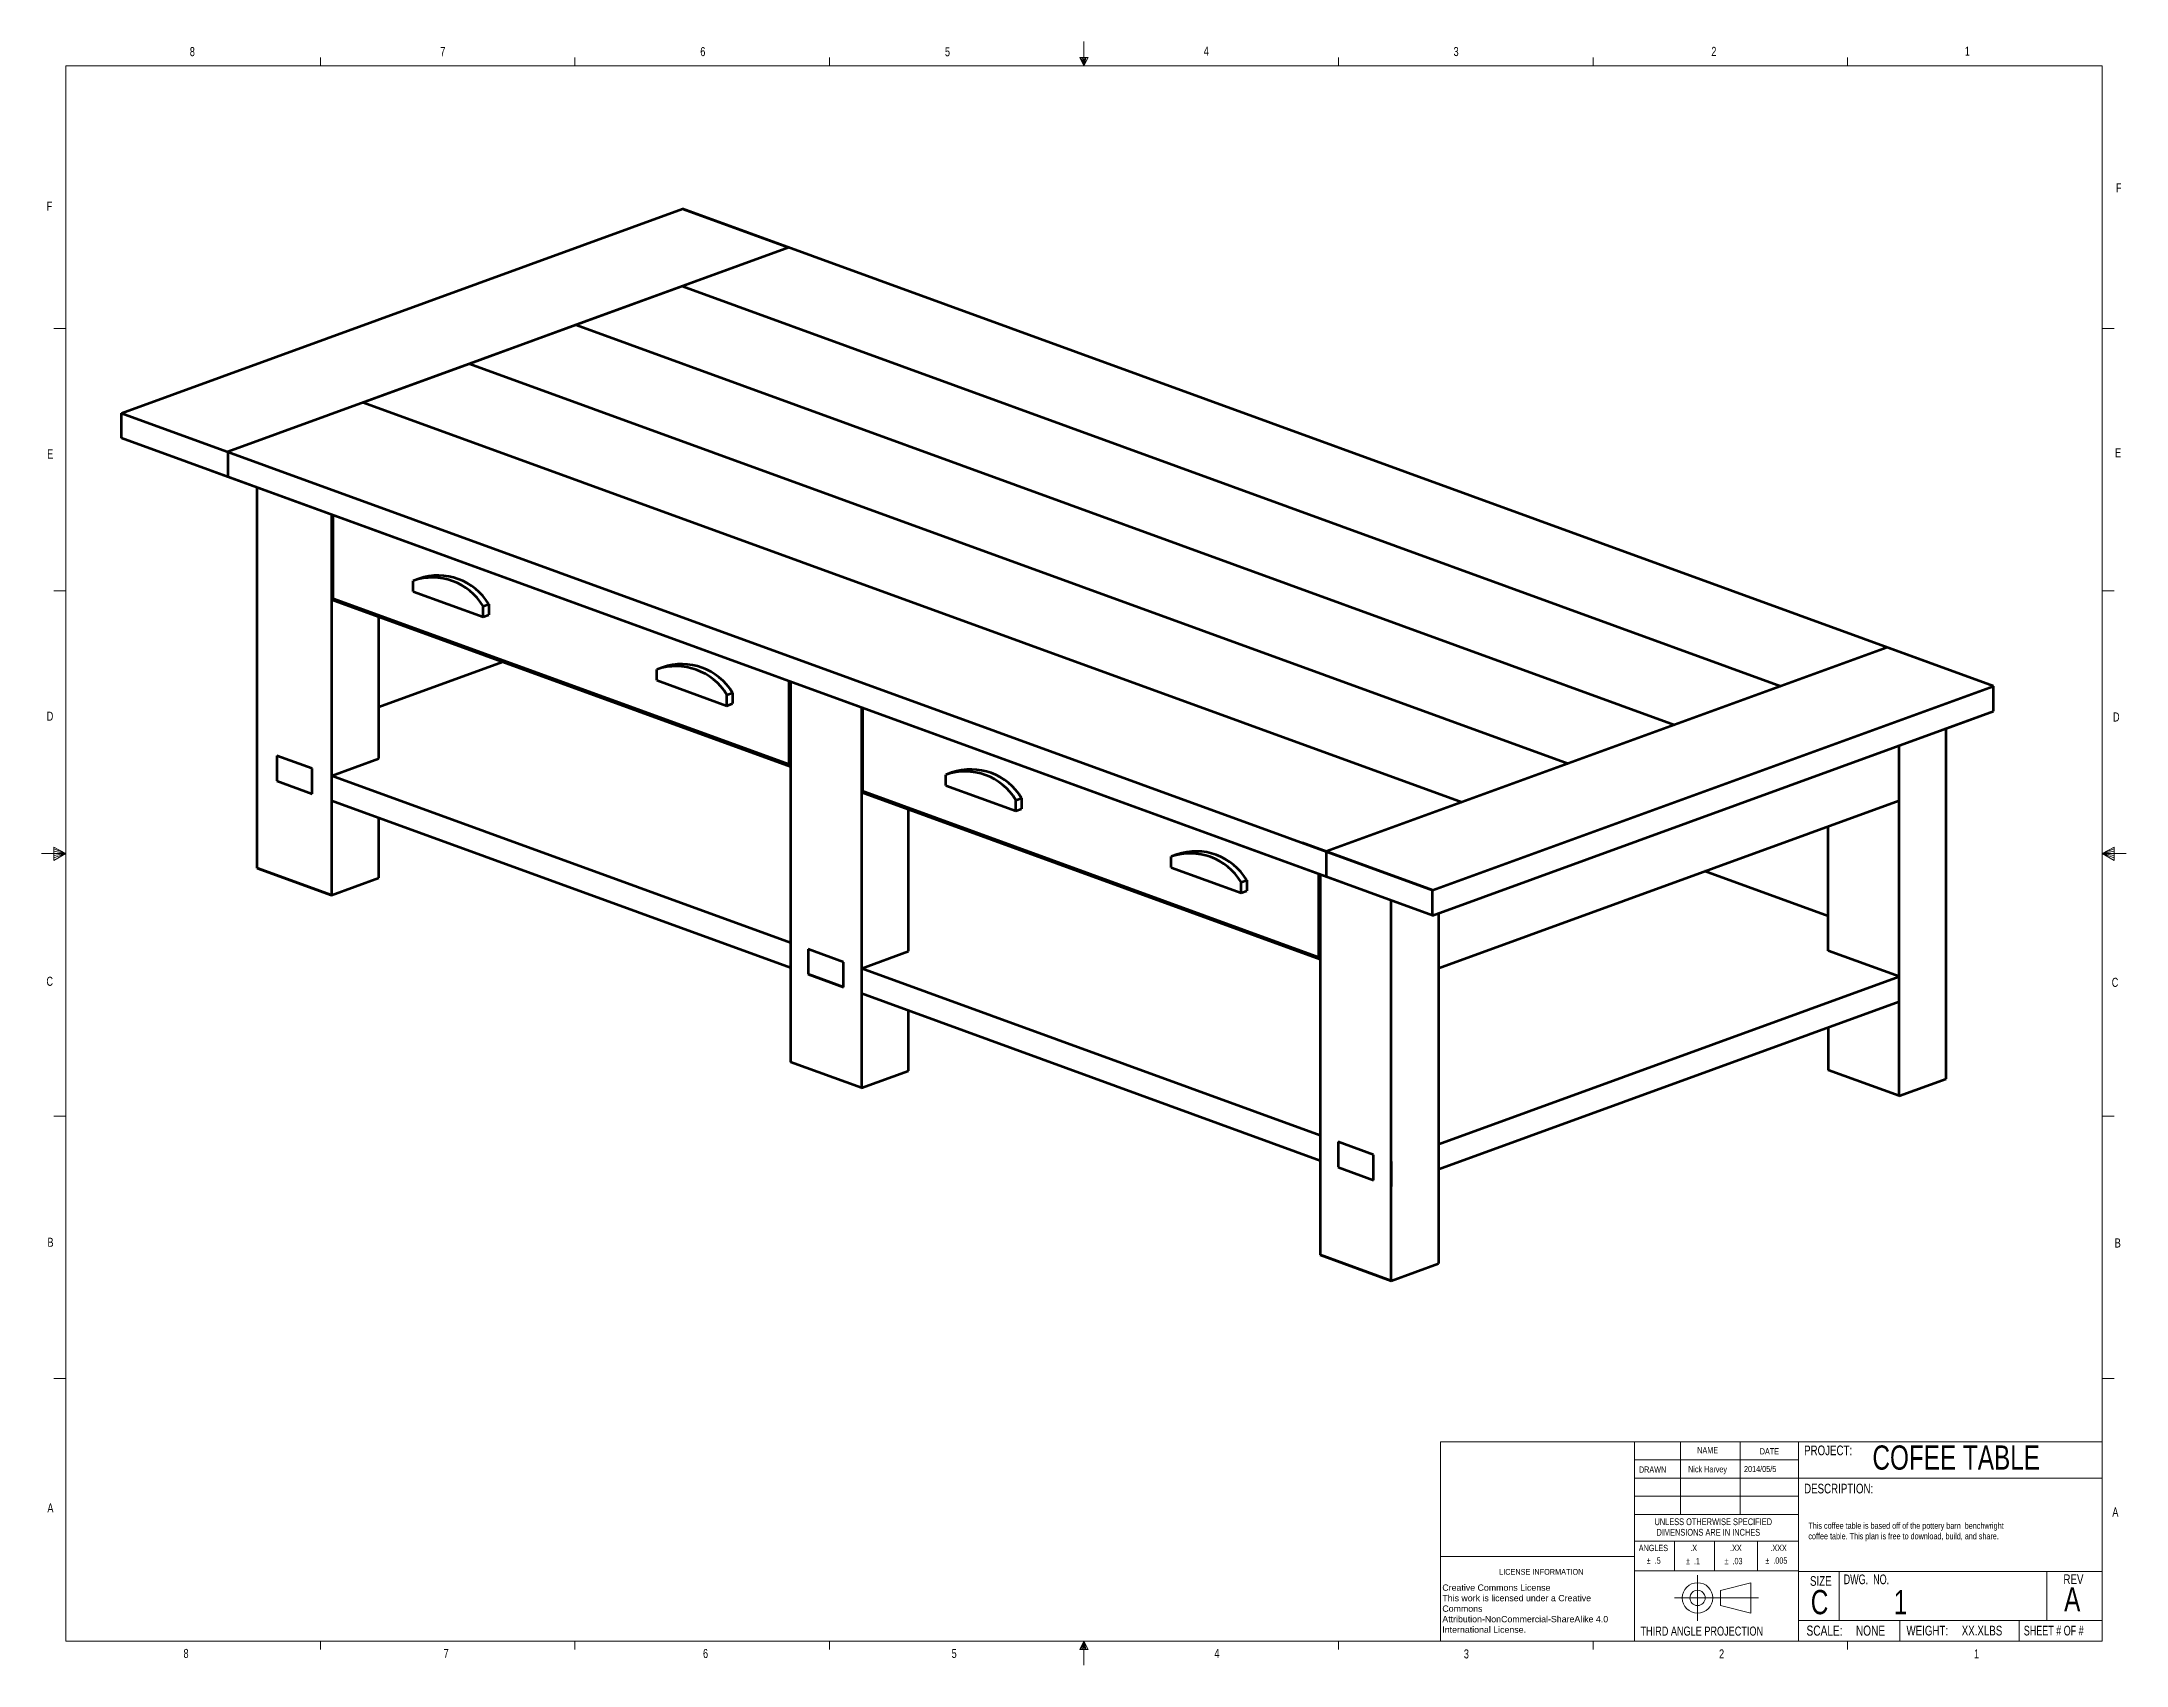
# Paper-space layout 'IsoMetric- Front' of a CAD drawing. Header units: inches. Extents: x 0.3 to 21.8, y 0.1 to 16.9.
# The model-space entities are those that its viewports show. They can reach past a viewport. Long polylines and large blocks are cut down to what shows.
import ezdxf

# ---------------------------------------------------------------- set-up
doc = ezdxf.new("R2010")
doc.units = ezdxf.units.IN
doc.header["$MEASUREMENT"] = 0
doc.linetypes.add('CENTER', pattern=[2, 1.25, -0.25, 0.25, -0.25])
doc.layers.get('0').update_dxf_attribs({"lineweight": 70, "true_color": 0xc2ced6})
for name, color, linetype in [('Dim', 5, 'Continuous'), ('FORMAT', 7, 'Continuous'), ('Viewport', 5, 'Continuous')]:
    doc.layers.add(name, color=color, linetype=linetype)
doc.layers.get('Viewport').off()
doc.styles.add('SLDTEXTSTYLE0', font='TXT', dxfattribs={"width": 0.75})
doc.styles.add('SLDTEXTSTYLE1', font='TXT', dxfattribs={"width": 0.692308})
doc.styles.add('SLDTEXTSTYLE2', font='TXT', dxfattribs={"width": 0.694444})
doc.styles.get("Standard").update_dxf_attribs({"font": 'Arial.ttf'})

# ---------------------------------------------------------------- blocks, each defined once
blk = doc.blocks.new('Block1')
at = {"color": 7, "linetype": 'CENTER', "lineweight": 0}
for p, q in [((12.573, 1.016), (12.573, 0.544)), ((12.337, 0.78), (13.203, 0.78))]:
    blk.add_line(p, q, dxfattribs=at)
at = {"color": 7, "linetype": 'Continuous', "lineweight": 0}
for p, q in [((13.124, 0.937), (12.809, 0.858)), ((13.124, 0.622), (13.124, 0.937)), ((12.809, 0.858), (12.809, 0.701)), ((12.809, 0.701), (13.124, 0.622))]:
    blk.add_line(p, q, dxfattribs=at)
for radius in [0.157, 0.0787]:
    blk.add_circle((12.573, 0.78), radius, dxfattribs=at)
blk = doc.blocks.new('SW_NOTE_1')
at = {"color": 0, "linetype": 'Continuous', "lineweight": 0, "char_height": 0.065, "attachment_point": 1, "style": 'SLDTEXTSTYLE0'}
for s, insert in [('%%p', (0, 0.084)), (' .5', (0.062, 0.084))]:
    blk.add_mtext(s, dxfattribs=dict(at, insert=insert))
blk = doc.blocks.new('SW_NOTE_2')
at = {"color": 0, "linetype": 'Continuous', "lineweight": 0, "char_height": 0.07, "attachment_point": 1, "style": 'SLDTEXTSTYLE0'}
for s, insert in [('UNLESS OTHERWISE SPECIFIED', (0, 0.09)), (' DIMENSIONS ARE IN INCHES', (0, -0.019))]:
    blk.add_mtext(s, dxfattribs=dict(at, insert=insert))
blk = doc.blocks.new('SW_NOTE_3')
at = {"color": 0, "linetype": 'Continuous', "lineweight": 0, "char_height": 0.065, "attachment_point": 1, "style": 'SLDTEXTSTYLE0'}
for s, insert in [('%%p', (0, 0.084)), (' .1', (0.062, 0.084))]:
    blk.add_mtext(s, dxfattribs=dict(at, insert=insert))
blk = doc.blocks.new('SW_NOTE_4')
at = {"color": 0, "linetype": 'Continuous', "lineweight": 0, "char_height": 0.065, "attachment_point": 1, "style": 'SLDTEXTSTYLE0'}
for s, insert in [('%%p', (0, 0.084)), (' .03', (0.062, 0.084))]:
    blk.add_mtext(s, dxfattribs=dict(at, insert=insert))
blk = doc.blocks.new('SW_NOTE_5')
at = {"color": 0, "linetype": 'Continuous', "lineweight": 0, "char_height": 0.065, "attachment_point": 1, "style": 'SLDTEXTSTYLE0'}
for s, insert in [('%%p', (0, 0.084)), (' .005', (0.062, 0.084))]:
    blk.add_mtext(s, dxfattribs=dict(at, insert=insert))

msp = doc.modelspace()

# ---------------------------------------------------------------- linework, layer by layer
for p, q in [((627.25787, 63.99922), (649.57557, 72.1222)), ((701.72851, 53.14008), (649.57557, 72.1222)), ((649.57557, 72.1222), (653.80418, 70.58311)), ((653.80418, 70.58311), (631.48648, 62.46013)), ((653.80418, 70.58311), (649.57557, 69.04402)), ((649.57557, 69.04402), (645.34695, 67.50493)), ((649.57557, 69.04402), (693.27127, 53.14008)), ((645.34695, 67.50493), (641.11833, 65.96584)), ((645.34695, 67.50493), (689.04266, 51.60099)), ((641.11833, 65.96584), (636.88972, 64.42675)), ((641.11833, 65.96584), (684.81404, 50.0619)), ((627.25787, 62.99922), (627.25787, 63.99922)), ((627.25787, 63.99922), (679.41081, 45.0171)), ((636.88972, 64.42675), (680.58542, 48.52281)), ((679.41081, 44.0171), (627.25787, 62.99922)), ((631.48648, 62.46013), (631.48648, 61.46013)), ((675.88696, 45.29968), (630.78171, 61.71664)), ((632.6611, 45.90068), (632.6611, 61.0326)), ((635.61552, 59.95728), (635.61552, 44.82536)), ((635.67425, 56.61649), (635.67425, 59.93591)), ((639.08427, 57.41297), (638.85811, 57.33065)), ((638.85811, 56.90408), (638.85811, 57.33065)), ((653.87186, 49.9306), (635.61552, 56.57536)), ((653.81313, 50.01448), (635.67425, 56.61649)), ((638.85811, 56.90408), (641.64329, 55.89036)), ((641.64329, 56.31693), (641.86945, 56.39924)), ((641.86945, 56.39924), (641.86945, 55.97267)), ((637.49491, 50.2594), (637.49491, 55.89132)), ((641.64329, 55.89036), (641.64329, 56.31693)), ((641.64329, 55.89036), (641.86945, 55.97267)), ((637.49491, 52.31152), (642.41262, 54.10142)), ((697.49989, 54.67917), (675.18219, 46.55619)), ((701.72851, 53.14008), (697.49989, 54.67917)), ((648.78245, 53.88312), (648.55629, 53.8008)), ((648.55629, 53.37423), (648.55629, 53.8008)), ((648.55629, 53.37423), (651.34147, 52.36051)), ((653.81313, 50.01448), (653.81313, 53.3339)), ((653.87186, 53.31252), (653.87186, 38.1806)), ((679.41081, 45.0171), (701.72851, 53.14008)), ((701.72851, 52.14008), (701.72851, 53.14008)), ((651.34147, 52.78708), (651.56763, 52.8694)), ((651.34147, 52.36051), (651.34147, 52.78708)), ((651.34147, 52.36051), (651.56763, 52.44283)), ((651.56763, 52.8694), (651.56763, 52.44283)), ((656.69093, 52.28646), (656.69093, 37.15454)), ((656.74966, 48.94566), (656.74966, 52.26508)), ((679.41081, 44.0171), (701.72851, 52.14008)), ((699.84912, 51.45604), (701.72851, 52.14008)), ((699.84912, 37.52119), (699.84912, 51.45604)), ((697.96974, 36.83715), (697.96974, 50.772)), ((634.84308, 49.85651), (633.43354, 50.36954)), ((633.43354, 50.36954), (633.43354, 49.36954)), ((634.84308, 48.85651), (634.84308, 49.85651)), ((635.61552, 49.57536), (637.49491, 50.2594)), ((653.87186, 49.9306), (653.81313, 49.95198)), ((633.43354, 49.36954), (634.84308, 48.85651)), ((653.87186, 42.9306), (635.61552, 49.57536)), ((674.88854, 42.34365), (656.69093, 48.96704)), ((660.28183, 49.69769), (660.05567, 49.61537)), ((660.05567, 49.1888), (660.05567, 49.61537)), ((660.05567, 49.1888), (662.84085, 48.17508)), ((653.87186, 41.9306), (635.61552, 48.57536)), ((674.94727, 42.25978), (656.69093, 48.90454)), ((658.57032, 42.58858), (658.57032, 48.2205)), ((662.84085, 48.60165), (663.06701, 48.68396)), ((662.84085, 48.17508), (662.84085, 48.60165)), ((662.84085, 48.17508), (663.06701, 48.25739)), ((663.06701, 48.68396), (663.06701, 48.25739)), ((679.64573, 41.91776), (697.96974, 48.58715)), ((637.49491, 45.5094), (637.49491, 47.89132)), ((695.15066, 42.61321), (695.15066, 47.56109)), ((679.41081, 45.0171), (674.2425, 46.89821)), ((675.18219, 46.55619), (675.18219, 45.55619)), ((632.6611, 45.90068), (635.61552, 44.82536)), ((635.61552, 44.82536), (632.6611, 45.90068)), ((669.23904, 46.43753), (669.01288, 46.35521)), ((669.01288, 45.92864), (669.01288, 46.35521)), ((669.01288, 45.92864), (671.79806, 44.91492)), ((674.88854, 42.34365), (674.88854, 45.66307)), ((674.94727, 45.6417), (674.94727, 30.50978)), ((674.94727, 45.6417), (674.94727, 42.25978)), ((695.15066, 43.98129), (690.23295, 45.77119)), ((635.61552, 44.82536), (637.49491, 45.5094)), ((671.79806, 45.34149), (672.02422, 45.4238)), ((671.79806, 44.91492), (671.79806, 45.34149)), ((671.79806, 44.91492), (672.02422, 44.99724)), ((672.02422, 45.4238), (672.02422, 44.99724)), ((679.41081, 44.0171), (679.41081, 45.0171)), ((677.76635, 29.48372), (677.76635, 44.61564)), ((679.64573, 44.10261), (679.64573, 30.16776)), ((655.98616, 42.16106), (654.57663, 42.67409)), ((654.57663, 42.67409), (654.57663, 41.67409)), ((655.98616, 42.16106), (654.57663, 42.67409)), ((656.69093, 41.90454), (658.57032, 42.58858)), ((697.96974, 41.58715), (695.15066, 42.61321)), ((654.57663, 41.67409), (655.98616, 41.16106)), ((655.98616, 41.16106), (654.57663, 41.67409)), ((655.98616, 41.16106), (655.98616, 42.16106)), ((674.94727, 35.25978), (656.69093, 41.90454)), ((679.64573, 34.91776), (697.96974, 41.58715)), ((674.94727, 34.25978), (656.69093, 40.90454)), ((658.57032, 37.83858), (658.57032, 40.2205)), ((679.64573, 33.91776), (697.96974, 40.58715)), ((695.15066, 39.56109), (695.15066, 37.86321)), ((656.69093, 37.15454), (653.87186, 38.1806)), ((656.69093, 37.15454), (658.57032, 37.83858)), ((697.96974, 36.83715), (695.15066, 37.86321)), ((697.96974, 36.83715), (699.84912, 37.52119)), ((677.06158, 34.49023), (675.65204, 35.00326)), ((675.65204, 35.00326), (675.65204, 34.00326)), ((675.65204, 34.00326), (677.06158, 33.49023)), ((677.06158, 33.49023), (677.06158, 34.49023)), ((677.76635, 29.48372), (677.76635, 34.23372)), ((677.76635, 34.23372), (677.76635, 33.23372)), ((674.94727, 30.50978), (677.76635, 29.48372)), ((677.76635, 29.48372), (674.94727, 30.50978)), ((677.76635, 29.48372), (679.64573, 30.16776))]:
    msp.add_line(p, q)
for centre in [(639.62354, 55.1007), (639.8497, 55.18301), (649.32172, 51.57085), (649.54788, 51.65316), (661.04727, 47.46773), (660.82111, 47.38542), (669.77832, 44.12526), (670.00448, 44.20757)]:
    msp.add_arc(centre, 2.35767, 31.0551285, 108.9448715)

psp = doc.layouts.new('IsoMetric- Front')

# ---------------------------------------------------------------- linework, layer by layer
at = {"color": 7, "linetype": 'Continuous', "lineweight": 0}
for p, q in [((11.069, 16.604), (11.069, 16.852)), ((0.569, 16.604), (21.569, 16.604)), ((0.569, 16.604), (0.569, 0.354)), ((3.194, 16.604), (3.194, 16.689)), ((5.819, 16.604), (5.819, 16.689)), ((8.444, 16.604), (8.444, 16.689)), ((11.027, 16.69), (11.113, 16.69)), ((11.069, 16.604), (11.027, 16.69)), ((11.069, 16.604), (11.035, 16.69)), ((11.069, 16.604), (11.055, 16.69)), ((11.069, 16.604), (11.082, 16.69)), ((11.069, 16.604), (11.092, 16.69)), ((11.069, 16.604), (11.113, 16.69)), ((13.694, 16.604), (13.694, 16.689)), ((16.319, 16.604), (16.319, 16.689)), ((18.944, 16.604), (18.944, 16.689)), ((21.569, 0.354), (21.569, 16.604)), ((0.569, 13.895), (0.444, 13.895)), ((21.569, 13.895), (21.694, 13.895)), ((0.569, 11.187), (0.444, 11.187)), ((21.569, 11.187), (21.694, 11.187)), ((0.569, 8.479), (0.319, 8.479)), ((0.445, 8.544), (0.445, 8.406)), ((0.569, 8.479), (0.445, 8.544)), ((0.445, 8.526), (0.569, 8.479)), ((0.445, 8.502), (0.569, 8.479)), ((0.445, 8.406), (0.569, 8.479)), ((0.445, 8.433), (0.569, 8.479)), ((0.445, 8.46), (0.569, 8.479)), ((21.569, 8.479), (21.693, 8.544)), ((21.693, 8.526), (21.569, 8.479)), ((21.693, 8.502), (21.569, 8.479)), ((21.693, 8.46), (21.569, 8.479)), ((21.693, 8.433), (21.569, 8.479)), ((21.693, 8.406), (21.569, 8.479)), ((21.569, 8.479), (21.819, 8.479)), ((21.693, 8.544), (21.693, 8.406)), ((0.569, 5.771), (0.444, 5.771)), ((21.569, 5.771), (21.694, 5.771)), ((0.569, 3.063), (0.444, 3.063)), ((21.569, 3.063), (21.694, 3.063)), ((14.747, 2.411), (21.573, 2.411)), ((14.747, 0.354), (14.747, 2.411)), ((16.748, 2.411), (16.748, 0.354)), ((17.222, 2.411), (17.222, 1.661)), ((17.838, 2.411), (17.838, 1.661)), ((18.44, 2.411), (18.44, 0.354)), ((16.748, 2.224), (18.44, 2.224)), ((16.748, 2.036), (18.44, 2.036)), ((18.44, 2.036), (21.573, 2.036)), ((16.748, 1.849), (18.44, 1.849)), ((18.44, 1.661), (16.748, 1.661)), ((16.748, 1.386), (18.44, 1.386)), ((17.16, 1.386), (17.16, 1.079)), ((17.571, 1.386), (17.571, 1.079)), ((18.015, 1.386), (18.015, 1.079)), ((14.747, 1.227), (16.748, 1.227)), ((16.748, 1.079), (18.44, 1.079)), ((18.44, 1.074), (21.573, 1.074)), ((18.857, 1.074), (18.857, 0.567)), ((21.001, 1.074), (21.001, 0.567)), ((18.44, 0.567), (21.573, 0.567)), ((19.483, 0.567), (19.483, 0.354)), ((20.716, 0.567), (20.716, 0.354)), ((21.569, 0.354), (0.569, 0.354)), ((3.194, 0.354), (3.194, 0.269)), ((5.819, 0.354), (5.819, 0.269)), ((8.444, 0.354), (8.444, 0.269)), ((11.069, 0.354), (11.027, 0.268)), ((11.027, 0.268), (11.113, 0.268)), ((11.069, 0.354), (11.035, 0.268)), ((11.069, 0.354), (11.055, 0.268)), ((11.069, 0.354), (11.069, 0.106)), ((11.069, 0.354), (11.113, 0.268)), ((11.069, 0.354), (11.092, 0.268)), ((11.069, 0.354), (11.082, 0.268)), ((13.694, 0.354), (13.694, 0.269)), ((16.319, 0.354), (16.319, 0.269)), ((18.944, 0.354), (18.944, 0.269))]:
    psp.add_line(p, q, dxfattribs=at)

# ---------------------------------------------------------------- block references
for name, p in [('SW_NOTE_2', (16.953, 1.532)), ('SW_NOTE_1', (16.873, 1.135)), ('SW_NOTE_3', (17.278, 1.13)), ('SW_NOTE_4', (17.675, 1.13)), ('SW_NOTE_5', (18.096, 1.135))]:
    psp.add_blockref(name, p, dxfattribs=at)
at = {"color": 7, "linetype": 'Continuous'}
psp.add_blockref('Block1', (4.824, 0.021), dxfattribs=at)

# ---------------------------------------------------------------- texts
at = {"color": 7, "linetype": 'Continuous', "lineweight": 0, "attachment_point": 1}
for s, insert, char_height, style in [('8', (1.847, 16.796), 0.0937, 'SLDTEXTSTYLE0'), ('7', (4.43, 16.796), 0.0937, 'SLDTEXTSTYLE0'), ('6', (7.112, 16.796), 0.0937, 'SLDTEXTSTYLE0'), ('5', (9.635, 16.795), 0.0937, 'SLDTEXTSTYLE0'), ('4', (12.304, 16.801), 0.0937, 'SLDTEXTSTYLE0'), ('3', (14.881, 16.797), 0.0937, 'SLDTEXTSTYLE0'), ('2', (17.539, 16.798), 0.0937, 'SLDTEXTSTYLE0'), ('1', (20.154, 16.8), 0.0937, 'SLDTEXTSTYLE0'), ('F', (21.712, 15.39), 0.0937, 'SLDTEXTSTYLE0'), ('F', (0.371, 15.201), 0.0937, 'SLDTEXTSTYLE0'), ('E', (0.376, 12.646), 0.0937, 'SLDTEXTSTYLE0'), ('E', (21.703, 12.659), 0.0937, 'SLDTEXTSTYLE0'), ('D', (0.371, 9.942), 0.0937, 'SLDTEXTSTYLE0'), ('D', (21.682, 9.934), 0.0937, 'SLDTEXTSTYLE0'), ('C', (0.368, 7.208), 0.0937, 'SLDTEXTSTYLE0'), ('C', (21.669, 7.197), 0.0937, 'SLDTEXTSTYLE0'), ('B', (0.379, 4.516), 0.0937, 'SLDTEXTSTYLE0'), ('B', (21.7, 4.509), 0.0937, 'SLDTEXTSTYLE0'), ('PROJECT:', (18.496, 2.373), 0.1, 'SLDTEXTSTYLE0'), ('DRAWN', (16.793, 2.157), 0.065, 'SLDTEXTSTYLE0'), ('Nick Harvey', (17.3, 2.161), 0.065, 'SLDTEXTSTYLE0'), ('NAME', (17.394, 2.357), 0.065, 'SLDTEXTSTYLE0'), ('DATE', (18.039, 2.346), 0.065, 'SLDTEXTSTYLE0'), ('DESCRIPTION:', (18.496, 1.979), 0.1, 'SLDTEXTSTYLE0'), ('A', (0.378, 1.776), 0.0937, 'SLDTEXTSTYLE0'), ('A', (21.675, 1.734), 0.0937, 'SLDTEXTSTYLE0'), ('This coffee table is based off of the pottery barn  benchwright\\Pcoffee table. This plan is free to download, build, and share.  ', (18.54, 1.579), 0.065, 'SLDTEXTSTYLE0'), ('ANGLES', (16.791, 1.349), 0.065, 'SLDTEXTSTYLE0'), ('.X', (17.322, 1.349), 0.065, 'SLDTEXTSTYLE0'), ('.XX', (17.733, 1.349), 0.065, 'SLDTEXTSTYLE0'), ('.XXX', (18.148, 1.349), 0.065, 'SLDTEXTSTYLE0'), ('LICENSE INFORMATION', (15.351, 1.1), 0.06, 'SLDTEXTSTYLE0'), ('SIZE', (18.557, 1.026), 0.1, 'SLDTEXTSTYLE0'), ('C', (18.565, 0.883), 0.25, 'SLDTEXTSTYLE0'), ('DWG.  NO.', (18.904, 1.043), 0.1, 'SLDTEXTSTYLE2'), ('REV', (21.171, 1.044), 0.1, 'SLDTEXTSTYLE0'), ('THIRD ANGLE PROJECTION', (16.809, 0.506), 0.09375, 'SLDTEXTSTYLE0'), ('SCALE:', (18.521, 0.516), 0.1042, 'SLDTEXTSTYLE0'), ('NONE', (19.03, 0.516), 0.1042, 'SLDTEXTSTYLE0'), ('WEIGHT:', (19.552, 0.514), 0.1, 'SLDTEXTSTYLE0'), ('XX.XLBS', (20.122, 0.514), 0.1, 'SLDTEXTSTYLE0'), ('SHEET # OF #', (20.762, 0.514), 0.1, 'SLDTEXTSTYLE1'), ('8', (1.782, 0.275), 0.0937, 'SLDTEXTSTYLE0'), ('7', (4.465, 0.275), 0.0937, 'SLDTEXTSTYLE0'), ('6', (7.14, 0.275), 0.0937, 'SLDTEXTSTYLE0'), ('5', (9.704, 0.275), 0.0937, 'SLDTEXTSTYLE0'), ('4', (12.414, 0.275), 0.0937, 'SLDTEXTSTYLE0'), ('3', (14.987, 0.271), 0.0937, 'SLDTEXTSTYLE0'), ('2', (17.619, 0.271), 0.0937, 'SLDTEXTSTYLE0'), ('1', (20.249, 0.271), 0.0937, 'SLDTEXTSTYLE0')]:
    psp.add_mtext(s, dxfattribs=dict(at, insert=insert, char_height=char_height, style=style))
at = {"layer": 'Dim', "insert": (14.765, 0.94), "char_height": 0.065, "width": 1.96138, "attachment_point": 1}
psp.add_mtext('Creative Commons License^JThis work is licensed under a Creative Commons Attribution-NonCommercial-ShareAlike 4.0 International License.', dxfattribs=at)
at = {"layer": 'FORMAT', "attachment_point": 1, "style": 'SLDTEXTSTYLE0'}
for s, insert, char_height in [('COFEE TABLE', (19.201, 2.374), 0.25), ('2014/05/5', (17.876, 2.162), 0.0625), ('1', (19.421, 0.883), 0.25), ('A', (21.178, 0.912), 0.25)]:
    psp.add_mtext(s, dxfattribs=dict(at, insert=insert, char_height=char_height))

# ---------------------------------------------------------------- viewports
at = {"layer": 'Viewport', "view_target_point": (496.66594, 63.19796)}
psp.add_viewport(center=(11.07, 9.502), size=(20.943, 14.14857), view_center_point=(168.88435, -12.77186), view_height=54.5725515, dxfattribs=at)

doc.saveas('drawing.dxf')
